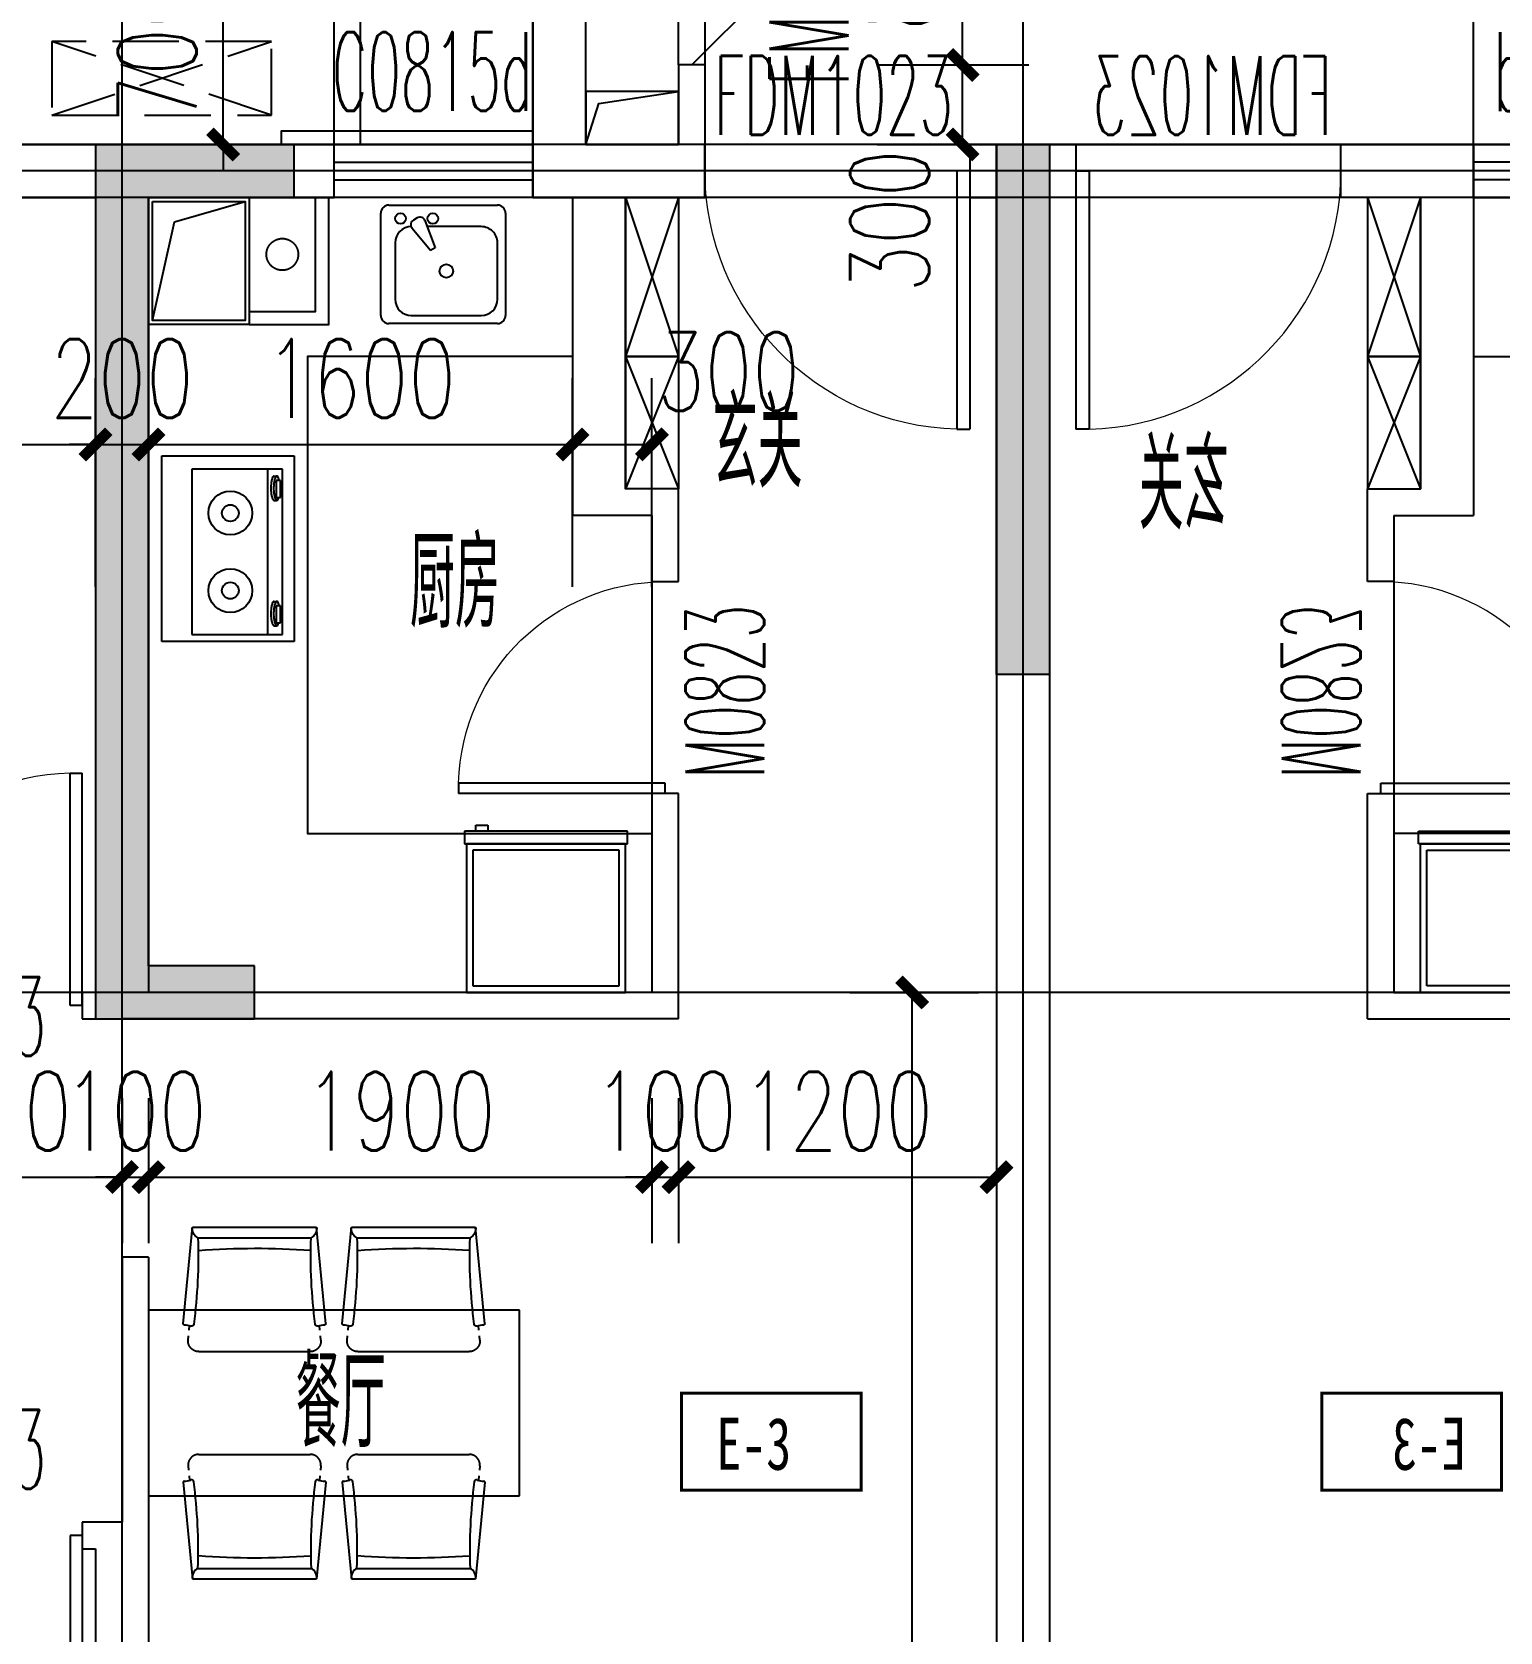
# Model space of a CAD drawing. Extents: x -129588 to 17450, y 1144 to 109436.
# Drawn here: x -27453 to -21914, y 78484 to 84523 of the extents above; entities that cross this region are included whole.
import ezdxf

# ---------------------------------------------------------------- set-up
doc = ezdxf.new("R2010")
doc.units = 0
doc.header["$LTSCALE"] = 1000
doc.header["$MEASUREMENT"] = 0
doc.linetypes.add('DASH', pattern=[0.35, 0.25, -0.1])
doc.linetypes.add('PS', pattern=[3200, 1500, -200, 1500])
for name, color, linetype, plot in [('A-area(算全面积)', 21, 'Continuous', False), ('A-area(算半面积)', 23, 'Continuous', False), ('A-FUR', 8, 'Continuous', False)]:
    doc.layers.add(name, color=color, linetype=linetype, plot=plot)
for name, color, linetype in [('A-Lvtry', 5, 'Continuous'), ('A-洞口', 105, 'Continuous'), ('A-烟气道', 105, 'Continuous'), ('A-空调室外机', 5, 'DASH'), ('A-第三道尺寸线', 105, 'Continuous'), ('A-线脚看线', 9, 'Continuous'), ('DIM_SYMB', 3, 'Continuous'), ('DOOR_FIRE', 4, 'Continuous'), ('DOOR_FIRE_TEXT', 7, 'Continuous'), ('DOTE', 16, 'Continuous'), ('LABEL_PM', 7, 'Continuous'), ('PS', 6, 'PS'), ('PUB_HATCH', 8, 'Continuous'), ('PUB_TEXT', 7, 'Continuous'), ('WALL', 2, 'Continuous'), ('WINDOW', 4, 'Continuous'), ('WINDOW_TEXT', 7, 'Continuous'), ('剪力墙', 6, 'Continuous'), ('商业', 2, 'Continuous'), ('户型标示', 7, 'Continuous'), ('栏杆', 142, 'Continuous')]:
    doc.layers.add(name, color=color, linetype=linetype)
doc.styles.add('_TCH_DIM_T3', font='SIMPLEX.shx', dxfattribs={"width": 0.705882, "bigfont": 'GBCBIG.shx'})
doc.styles.add('_TCH_WINDOW', font='SIMPLEX.shx', dxfattribs={"width": 0.7, "height": 3.5, "bigfont": 'GBCBIG.shx'})
doc.styles.get("Standard").update_dxf_attribs({"font": 'gbenor.shx', "width": 0.7, "bigfont": 'gbcbig.shx'})
doc.styles.add('黑体', font='simhei.ttf', dxfattribs={"width": 0.7})
doc.dimstyles.new('_TCH_ARCH&&100', dxfattribs={"dimtxt": 297.5, "dimasz": 100, "dimexe": 250, "dimexo": 300, "dimgap": 100, "dimtad": 1, "dimdec": 0, "dimzin": 0, "dimdsep": 46, "dimtxsty": '_TCH_DIM_T3', "dimblk": 'ARCHTICK', "dimcen": 0.09, "dimclrt": 7, "dimazin": 2, "dimtfac": 1, "dimtdec": 0, "dimtix": 1, "dimtmove": 2, "dimatfit": 3, "dimfxl": 0, "dimtolj": 1, "dimtzin": 0, "dimarcsym": 0})

# ---------------------------------------------------------------- blocks, each defined once
blk = doc.blocks.new('zhouxianssceng0329')
at = {"layer": 'DOTE'}
for p, q in [((-27113.7, 132089.9), (-27113.7, 156469.4)), ((-23713.7, 132089.9), (-23713.7, 156469.4)), ((-22013.7, 143398.2), (-22013.7, 156469.4)), ((-3313.7, 143398.2), (-44988.6, 143398.2)), ((5501.3, 143298.2), (-44988.6, 143298.2)), ((5501.3, 140298.2), (-44988.6, 140298.2))]:
    blk.add_line(p, q, dxfattribs=at)
blk = doc.blocks.new('jgjlq030328')
at = {"layer": 'PUB_HATCH'}
for points in [[(-272935, 13911.9), (-273335, 13911.9), (-273335, 16811.9), (-272785, 16811.9), (-272785, 17011.9), (-273535, 17011.9), (-273535, 13711.9), (-273335, 13711.9), (-272935, 13711.9)], [(-270135, 17011.9), (-269935, 17011.9), (-269935, 15011.9), (-270135, 15011.9), (-270135, 16811.9)]]:
    blk.add_hatch(color=256, dxfattribs=at).paths.add_polyline_path(points)
at = {"layer": '剪力墙'}
for points in [[(-272935, 13911.9), (-273335, 13911.9), (-273335, 16811.9), (-272785, 16811.9), (-272785, 17011.9), (-273535, 17011.9), (-273535, 13711.9), (-273335, 13711.9), (-272935, 13711.9)], [(-270135, 17011.9), (-269935, 17011.9), (-269935, 15011.9), (-270135, 15011.9), (-270135, 16811.9)]]:
    blk.add_lwpolyline(points, close=True, dxfattribs=at)
blk.add_lwpolyline([(-270135, 16811.9), (-270135, 16811.9)], dxfattribs=at)
blk = doc.blocks.new('BX1')
at = {"layer": 'A-Lvtry'}
for p, q in [((-560, 8), (-607.7, 8)), ((-607.7, 8), (-607.7, -608)), ((-560, -608), (-560, 8)), ((0, 0), (-560, 0)), ((0, -600), (0, 0)), ((-560, 0), (-560, -600)), ((-24, -24), (-536, -24)), ((-536, -24), (-536, -576)), ((-24, -576), (-24, -24)), ((-631.1, -564.3), (-631.1, -520)), ((-631.1, -520), (-607.7, -520)), ((-607.7, -520), (-607.7, -564.3)), ((-607.7, -564.3), (-631.1, -564.3)), ((-560, -600), (0, -600)), ((-536, -576), (-24, -576)), ((-607.7, -608), (-560, -608))]:
    blk.add_line(p, q, dxfattribs=at)
blk = doc.blocks.new('$DorLib2D$00000001')
for p, q in [((0.45, 0.975), (0.5, 0.975)), ((0.45, 0), (0.45, 0.975)), ((0.5, 0), (0.5, 0.975)), ((0.5, 0), (0.45, 0))]:
    blk.add_line(p, q)
at = {"lineweight": 13}
blk.add_arc((0.475, 0), 0.975, 91.46928, 180, dxfattribs=at)
blk = doc.blocks.new('$TCHSYS$WIN2D')
for p, q in [((-0.5, 0.5), (0.5, 0.5)), ((-0.5, 0.5), (-0.5, -0.5)), ((0.5, 0.5), (0.5, -0.5)), ((0.5, 0.1667), (-0.5, 0.1667)), ((0.5, -0.1667), (-0.5, -0.1667)), ((-0.5, -0.5), (0.5, -0.5))]:
    blk.add_line(p, q)
blk = doc.blocks.new('a3+huxing0323')
at = {"layer": 'A-FUR'}
for p, q in [((-23414.3, 149685.5), (-23614.3, 149085.5)), ((-23614.3, 149685.5), (-23414.3, 149085.5)), ((-23614.3, 149085.5), (-23414.3, 148585.5)), ((-23414.3, 149085.5), (-23614.3, 148585.5))]:
    blk.add_line(p, q, dxfattribs=at)
for points in [[(-23414.3, 149085.5), (-23614.3, 149085.5), (-23614.3, 149685.5), (-23414.3, 149685.5)], [(-23414.3, 148585.5), (-23614.3, 148585.5), (-23614.3, 149085.5), (-23414.3, 149085.5)]]:
    blk.add_lwpolyline(points, close=True, dxfattribs=at)
at = {"layer": 'A-Lvtry', "ltscale": 3}
blk.add_lwpolyline([(-23814.3, 149085.5), (-24814.3, 149085.5), (-24814.3, 147285.5), (-23514.3, 147285.5)], dxfattribs=at)
at = {"layer": 'WALL'}
for p, q in [((-23714.3, 149885.5), (-23814.3, 149885.5)), ((-23814.3, 149885.5), (-23814.3, 149685.5)), ((-23314.3, 149885.5), (-23714.3, 149885.5)), ((-23314.3, 149685.5), (-23314.3, 149885.5)), ((-22014.3, 149885.5), (-22314.3, 149885.5)), ((-22314.3, 149885.5), (-22314.3, 149685.5)), ((-22014.3, 149885.5), (-22014.3, 140985.5)), ((-23814.3, 149685.5), (-23814.3, 148485.5)), ((-23614.3, 149685.5), (-23614.3, 148585.5)), ((-23614.3, 149685.5), (-23314.3, 149685.5)), ((-22314.3, 149685.5), (-22214.3, 149685.5)), ((-22214.3, 149685.5), (-22214.3, 141085.5)), ((-23414.3, 148585.5), (-23614.3, 148585.5)), ((-23414.3, 148235.5), (-23414.3, 148585.5)), ((-23514.3, 148485.5), (-23814.3, 148485.5)), ((-23514.3, 148485.5), (-23514.3, 148235.5)), ((-23514.3, 148235.5), (-23414.3, 148235.5)), ((-23414.3, 147435.5), (-23514.3, 147435.5)), ((-23514.3, 147435.5), (-23514.3, 146685.5)), ((-23414.3, 146585.5), (-23414.3, 147435.5)), ((-23514.3, 146685.5), (-25414.3, 146685.5)), ((-23414.3, 146585.5), (-25514.3, 146585.5))]:
    blk.add_line(p, q, dxfattribs=at)
at = {"layer": 'WINDOW'}
for p, q in [((-22314.3, 149885.5), (-23314.3, 149885.5)), ((-23514.3, 148235.5), (-23514.3, 147435.5))]:
    blk.add_line(p, q, dxfattribs=at)
at = {"layer": '户型标示', "color": 2, "const_width": 11.2}
blk.add_lwpolyline([(-23919.6, 145172.6), (-23241.9, 145172.6), (-23241.9, 144806.2), (-23919.6, 144806.2)], close=True, dxfattribs=at)
at = {"layer": 'A-Lvtry', "extrusion": (-1.08889e-08, 3.92285e-11, 1), "rotation": 270}
blk.add_blockref('BX1', (-23614.3, 146685.5), dxfattribs=at)
at = {"layer": 'WINDOW'}
ref = blk.add_blockref('$TCHSYS$WIN2D', (-24264.3, 149785.5), dxfattribs=dict(at, xscale=900, yscale=200, zscale=900, rotation=180))
ref.add_attrib('A', 'C0915d', (-24645.8, 150011.7), dxfattribs={"layer": 'WINDOW_TEXT', "height": 297.5, "style": '_TCH_WINDOW', "width": 0.494118})
ref = blk.add_blockref('$DorLib2D$00000001', (-22814.3, 149785.5), dxfattribs=dict(at, xscale=-1000, yscale=1000, zscale=-1000, rotation=180))
ref.add_attrib('A', 'FDM1023', (-23279.8, 149921.8), dxfattribs={"layer": 'WINDOW_TEXT', "height": 297.5, "style": '_TCH_WINDOW', "width": 0.494118})
ref = blk.add_blockref('$DorLib2D$00000001', (-23464.3, 147835.5), dxfattribs=dict(at, xscale=800, yscale=-800, zscale=800, rotation=270))
ref.add_attrib('A', 'M0823', (-23090.6, 147492.5), dxfattribs={"layer": 'WINDOW_TEXT', "height": 297.5, "rotation": 90, "style": '_TCH_WINDOW', "width": 0.494118})
at = {"layer": 'PUB_TEXT', "width": 0.7}
blk.add_text('玄关', height=337.59, dxfattribs=at).set_placement((-22892.2, 148432.2))
at = {"layer": '户型标示', "color": 2, "style": '黑体', "width": 0.7}
blk.add_text('E-3', height=197.15, dxfattribs=at).set_placement((-23787.4, 144883.5))
blk = doc.blocks.new('ssxianjiao0329')
at = {"layer": 'A-线脚看线'}
blk.add_lwpolyline([(-25563.6, 143498.2), (-25563.6, 143548.2), (-26513.6, 143548.2), (-26513.6, 143498.2)], dxfattribs=at)
blk = doc.blocks.new('$DorLib2D$00000116')
at = {"color": 0}
for p, q in [((-0.5, 0), (-0.1464, 0.3536)), ((0.5, 0), (0.1464, 0.3536))]:
    blk.add_line(p, q, dxfattribs=at)
for centre, start, end in [((-0.5, 0), 0, 45), ((0.5, 0), 135, 180)]:
    blk.add_arc(centre, 0.5, start, end, dxfattribs=at)
blk = doc.blocks.new('3-122')
at = {"layer": 'A-area(算全面积)'}
blk.add_lwpolyline([(-158972, 87498.2), (-158972, 87498.2), (-158972, 87498.2), (-158972, 84098.2), (-156422, 84098.2), (-156422, 84098.2), (-155172, 84098.2), (-155172, 84098.2), (-153572, 84098.2), (-153572, 84298.2), (-152972, 84298.2), (-152972, 80998.2), (-151572, 80998.2), (-151572, 84298.2), (-150972, 84298.2), (-150972, 84098.2), (-149471.9, 84098.2), (-149471.9, 84098.2), (-148222, 84098.2), (-148222, 84098.2), (-147321.9, 84098.2), (-147322, 85698.2), (-143872, 85698.2), (-143872, 87498.2)], close=True, dxfattribs=at)
at = {"layer": 'A-洞口'}
blk.add_lwpolyline([(-146772, 84298.2), (-147122, 84298.2), (-147122, 84098.2), (-146772, 84098.2)], close=True, dxfattribs=at)
blk.add_lwpolyline([(-147122, 84098.2), (-147072.3, 84252.4), (-146772, 84298.2)], dxfattribs=at)
at = {"layer": 'DOOR_FIRE'}
for p, q in [((-146772, 84398.2), (-146772, 85198.2)), ((-146672, 84398.2), (-146672, 85198.2))]:
    blk.add_line(p, q, dxfattribs=at)
at = {"layer": 'WALL'}
for p, q in [((-147322, 83898.2), (-147322, 85698.2)), ((-147122, 84098.2), (-147122, 85498.2)), ((-146672, 84398.2), (-146772, 84398.2)), ((-146772, 84398.2), (-146772, 84098.2)), ((-146672, 83898.2), (-146672, 84398.2)), ((-147122, 84098.2), (-146772, 84098.2)), ((-147322, 83898.2), (-146672, 83898.2))]:
    blk.add_line(p, q, dxfattribs=at)
at = {"layer": 'DOOR_FIRE', "xscale": 800, "yscale": -800, "zscale": 100, "rotation": 90}
blk.add_blockref('$DorLib2D$00000116', (-146722, 84798.2), dxfattribs=at)
at = {"layer": 'DOOR_FIRE_TEXT', "style": '_TCH_WINDOW', "width": 0.494118}
blk.add_text('FM', height=297.5, rotation=90, dxfattribs=at).set_placement((-146130.6, 84320.2))
blk = doc.blocks.new('chair4')
at = {"linetype": 'DASH', "ltscale": 200}
for p, q in [((-426.4, 250.4), (-410.4, 248.9)), ((-470, 210.5), (-470, -210.5)), ((-426.4, -250.4), (-410.4, -248.9))]:
    blk.add_line(p, q, dxfattribs=at)
at = {"ltscale": 20}
for p, q in [((-388.8, 247), (-371.7, 245.5)), ((-364.8, 269), (0, 234.3)), ((-40, 213.8), (-40, -213.8)), ((0, 234.3), (0, -234.3)), ((-364.8, -269), (0, -234.3)), ((-388.8, -247), (-371.7, -245.5))]:
    blk.add_line(p, q, dxfattribs=at)
at = {"linetype": 'DASH', "ltscale": 200, "extrusion": (0, 0, -1)}
for centre, start_param, end_param in [((-430, 210.5), 3.926991, 5.586837), ((-430, -210.5), 2.267145, 3.926991)]:
    blk.add_ellipse(centre, major_axis=(28.3, 28.3), ratio=1, start_param=start_param, end_param=end_param, dxfattribs=at)
at = {"ltscale": 20, "extrusion": (0, 0, -1)}
for centre, major_axis, ratio, start_param, end_param in [((-440.3, 264.1), (50.3, 50.3), 1, 0.774487, 1.131895), ((-365.2, 265), (2.83, 2.83), 1, 3.91608, 5.586837), ((-365.9, 237.3), (5.66, -5.66), 1, 0.914477, 2.702691), ((-124.5, 1886.5), (-1792.2, 85), 0.932857, 4.621064, 4.803714), ((-2032.8, -2.5), (-3, 2384.1), 0.819086, 1.481782, 1.659811), ((-6.5, 197.7), (26.3, 26.3), 1, 4.375488, 5.671939), ((-365.9, -237.3), (5.66, 5.66), 1, 3.580494, 5.368708), ((-440.3, -264.1), (50.3, -50.3), 1, -1.131895, -0.774487), ((-124.5, -1886.5), (1792.2, 85), 0.932857, 4.621064, 4.803714), ((-6.5, -197.7), (26.3, 26.3), 1, 2.182042, 3.478494), ((-365.2, -265), (2.83, -2.83), 1, 0.696349, 2.367105)]:
    blk.add_ellipse(centre, major_axis=major_axis, ratio=ratio, start_param=start_param, end_param=end_param, dxfattribs=at)
blk = doc.blocks.new('canzhuo01')
for p, q in [((38356.8, 175032.9), (36956.8, 175032.9)), ((38356.8, 174332.9), (38356.8, 175032.9)), ((36956.8, 174332.9), (38356.8, 174332.9))]:
    blk.add_line(p, q)
at = {"extrusion": (0, 0, -1), "xscale": -1, "zscale": -1, "rotation": 270}
for p in [(-37356.8, 175346.8), (-37956.8, 175346.8)]:
    blk.add_blockref('chair4', p, dxfattribs=at)
at = {"xscale": -1, "rotation": 90}
for p in [(37356.8, 174018.9), (37956.8, 174018.9)]:
    blk.add_blockref('chair4', p, dxfattribs=at)
blk = doc.blocks.new('zt1')
at = {"layer": 'A-Lvtry', "linetype": 'Continuous'}
for p, q in [((-700, 0), (0, 0)), ((-700, -500), (-700, 0)), ((0, 0), (0, -500)), ((0, -500), (-700, -500))]:
    blk.add_line(p, q, dxfattribs=at)
at = {"layer": 'A-Lvtry'}
for p, q in [((-673.5, -113.1), (-673.5, -455.5)), ((-50.7, -113.1), (-673.5, -113.1)), ((-50.7, -455.5), (-50.7, -113.1)), ((-673.5, -399.8), (-50.7, -399.8)), ((-640.9, -422.1), (-640.8, -433.8)), ((-167.9, -422.1), (-167.8, -433.8)), ((-673.5, -455.5), (-50.7, -455.5)), ((-565.7, -431.5), (-630.4, -431.5)), ((-630.4, -431.5), (-630.4, -448.2)), ((-630.4, -448.2), (-565.7, -448.2)), ((-565.7, -448.2), (-565.7, -431.5)), ((-549.1, -423.2), (-549.1, -433.7)), ((-157.4, -431.5), (-157.4, -448.2)), ((-92.7, -431.5), (-157.4, -431.5)), ((-157.4, -448.2), (-92.7, -448.2)), ((-92.7, -448.2), (-92.7, -431.5)), ((-76.1, -423.2), (-76.1, -433.7))]:
    blk.add_line(p, q, dxfattribs=at)
for points in [[(-549.1, -423.2, 0.259034), (-551, -419.8, 0.076276), (-562.5, -414.9, 0.036515), (-576.1, -412.4, 0.026615), (-594.9, -411.4, 0.026615), (-613.8, -412.4, 0.036515), (-627.3, -414.9, 0.076276), (-638.9, -419.8, 0.259034), (-640.8, -423.2, 0.078462), (-640.6, -424.5, 0.056762)], [(-549.1, -433.7, 0.259034), (-551, -430.3, 0.076276), (-562.5, -425.4, 0.036515), (-576.1, -422.9, 0.026615), (-594.9, -421.9, 0.026615), (-613.8, -422.9, 0.036515), (-627.3, -425.4, 0.076276), (-638.9, -430.3, 0.259034), (-640.8, -433.7, 0.259034), (-638.9, -437.2, 0.056762), (-630.4, -441.2, 0.036515)], [(-76.1, -423.2, 0.259034), (-78, -419.8, 0.076276), (-89.5, -414.9, 0.036515), (-103.1, -412.4, 0.026615), (-121.9, -411.4, 0.026615), (-140.8, -412.4, 0.036515), (-154.3, -414.9, 0.076276), (-165.9, -419.8, 0.259034), (-167.8, -423.2, 0.078462), (-167.6, -424.5, 0.056762)], [(-76.1, -433.7, 0.259034), (-78, -430.3, 0.076276), (-89.5, -425.4, 0.036515), (-103.1, -422.9, 0.026615), (-121.9, -421.9, 0.026615), (-140.8, -422.9, 0.036515), (-154.3, -425.4, 0.076276), (-165.9, -430.3, 0.259034), (-167.8, -433.7, 0.259034), (-165.9, -437.2, 0.056762), (-157.4, -441.2, 0.036515)], [(-565.7, -442.9, 0.008736), (-562.5, -442.1, 0.076276), (-551, -437.2, 0.259034), (-549.1, -433.7, 0.259034)], [(-92.7, -442.9, 0.008736), (-89.5, -442.1, 0.076276), (-78, -437.2, 0.259034), (-76.1, -433.7, 0.259034)]]:
    blk.add_lwpolyline(points, format="xyb", dxfattribs=at)
at = {"layer": 'A-Lvtry', "linetype": 'Continuous'}
for centre, radius in [((-508.4, -258.5), 82.5), ((-215.8, -258.5), 82.5), ((-508.4, -258.5), 31.6), ((-215.8, -258.5), 31.6)]:
    blk.add_circle(centre, radius, dxfattribs=at)
at = {"layer": 'A-Lvtry', "width": 0.8, "flags": 9}
for tag in ['YSIZE', 'XSIZE']:
    blk.add_attdef(tag, (-350, 0), '', height=0.5, dxfattribs=at)
blk = doc.blocks.new('t4')
at = {"layer": 'A-Lvtry'}
for p, q in [((3876514.8, 2551819.5), (3876514.8, 2552229.1)), ((3876545.3, 2552259.6), (3876931.4, 2552259.6)), ((3876819.6, 2552205.6), (3876606.3, 2552205.6)), ((3876961.9, 2552229.1), (3876961.9, 2551819.5)), ((3876545.3, 2552144.6), (3876545.3, 2551880.5)), ((3876790.3, 2552072.2), (3876875.1, 2552142)), ((3876903.3, 2552093.1), (3876800.4, 2552054.6)), ((3876880.6, 2551880.5), (3876880.6, 2552084.6)), ((3876913.8, 2552122.3), (3876905.6, 2552136.5)), ((3876800.4, 2552054.6), (3876790.3, 2552072.2)), ((3876931.4, 2551789), (3876545.3, 2551789)), ((3876606.3, 2551819.5), (3876819.6, 2551819.5))]:
    blk.add_line(p, q, dxfattribs=at)
for centre, major_axis, start_param, end_param in [((3876545.3, 2552229.1), (-21.6, 21.6), -0.785398, 0.785398), ((3876606.3, 2552144.6), (-43.1, 43.1), -0.785398, 0.785398), ((3876819.6, 2552144.6), (43.1, 43.1), 5.497787, 7.068583), ((3876911.1, 2552185.3), (-14.4, 14.4), 4.712389, 10.995574), ((3876931.4, 2552229.1), (-21.6, 21.6), 3.926991, 5.497787), ((3876888, 2552126.3), (14.4, 14.4), 6.021386, 7.757331), ((3876911.1, 2552063.4), (14.4, 14.4), 6.283185283893945, 12.56637059107353), ((3876896.2, 2552112.2), (-14.4, 14.4), 2.714645, 4.45059), ((3876713, 2552012.6), (18, 18), 6.283185283897186, 12.56637059107677), ((3876606.3, 2551880.5), (-43.1, 43.1), 0.785398, 2.356194), ((3876819.6, 2551880.5), (-43.1, 43.1), 2.356194, 3.926991), ((3876545.3, 2551819.5), (21.6, 21.6), 2.356194, 3.926991), ((3876931.4, 2551819.5), (-21.6, 21.6), 2.356194, 3.926991)]:
    blk.add_ellipse(centre, major_axis=major_axis, ratio=1, start_param=start_param, end_param=end_param, dxfattribs=at)
blk = doc.blocks.new('_ArchTick')
at = {"color": 0, "linetype": 'ByBlock', "const_width": 0.4}
blk.add_lwpolyline([(-0.5, -0.5), (0.5, 0.5)], dxfattribs=at)
blk = doc.blocks.new('*D1341')
at = {"layer": 'A-第三道尺寸线', "color": 0, "lineweight": -2, "transparency": 16777216}
for p, q in [((-70533, -37901.8), (-70047.2, -37901.8)), ((-70297.2, -43501.8), (-70297.2, -37901.8)), ((-70533, -43501.8), (-70047.2, -43501.8))]:
    blk.add_line(p, q, dxfattribs=at)
at = {"layer": 'Defpoints', "color": 0, "transparency": 16777216}
for p in [(-70833, -37901.8), (-70297.2, -37901.8), (-70833, -43501.8)]:
    blk.add_point(p, dxfattribs=at)
at = {"layer": 'A-第三道尺寸线', "color": 0, "lineweight": -2, "transparency": 16777216, "xscale": 100, "yscale": 100, "zscale": 100}
for p, rotation in [((-70297.2, -37901.8), 90), ((-70297.2, -43501.8), 270)]:
    blk.add_blockref('_ArchTick', p, dxfattribs=dict(at, rotation=rotation))
at = {"layer": 'A-第三道尺寸线', "color": 7, "transparency": 16777216, "insert": (-70546, -40701.8), "char_height": 297.5, "attachment_point": 5, "rotation": 90, "style": '_TCH_DIM_T3'}
blk.add_mtext('\\A1;5600', dxfattribs=at)
blk = doc.blocks.new('*D1342')
at = {"layer": 'A-第三道尺寸线', "color": 0, "lineweight": -2, "transparency": 16777216}
for p, q in [((-75779, -36371.8), (-75779, -35584)), ((-73379, -36371.8), (-73379, -35584)), ((-75779, -35834), (-73379, -35834))]:
    blk.add_line(p, q, dxfattribs=at)
at = {"layer": 'Defpoints', "color": 0, "transparency": 16777216}
for p in [(-73379, -35834), (-75779, -36671.8), (-73379, -36671.8)]:
    blk.add_point(p, dxfattribs=at)
at = {"layer": 'A-第三道尺寸线', "color": 0, "lineweight": -2, "transparency": 16777216, "xscale": 100, "yscale": 100, "zscale": 100, "rotation": 180}
blk.add_blockref('_ArchTick', (-75779, -35834), dxfattribs=at)
at = {"layer": 'A-第三道尺寸线', "color": 0, "lineweight": -2, "transparency": 16777216, "xscale": 100, "yscale": 100, "zscale": 100}
blk.add_blockref('_ArchTick', (-73379, -35834), dxfattribs=at)
at = {"layer": 'A-第三道尺寸线', "color": 7, "transparency": 16777216, "insert": (-74579, -35585.2), "char_height": 297.5, "attachment_point": 5, "style": '_TCH_DIM_T3'}
blk.add_mtext('\\A1;2400', dxfattribs=at)
blk = doc.blocks.new('*D1343')
at = {"layer": 'A-第三道尺寸线', "color": 0, "lineweight": -2, "transparency": 16777216}
for p, q in [((-73379, -36371.8), (-73379, -35584)), ((-73179, -36371.8), (-73179, -35584)), ((-73379, -35834), (-73479, -35834)), ((-73379, -35834), (-73179, -35834)), ((-73179, -35834), (-73079, -35834))]:
    blk.add_line(p, q, dxfattribs=at)
at = {"layer": 'Defpoints', "color": 0, "transparency": 16777216}
for p in [(-73179, -35834), (-73379, -36671.8), (-73179, -36671.8)]:
    blk.add_point(p, dxfattribs=at)
at = {"layer": 'A-第三道尺寸线', "color": 0, "lineweight": -2, "transparency": 16777216, "xscale": 100, "yscale": 100, "zscale": 100}
blk.add_blockref('_ArchTick', (-73379, -35834), dxfattribs=at)
at = {"layer": 'A-第三道尺寸线', "color": 0, "lineweight": -2, "transparency": 16777216, "xscale": 100, "yscale": 100, "zscale": 100, "rotation": 180}
blk.add_blockref('_ArchTick', (-73179, -35834), dxfattribs=at)
at = {"layer": 'A-第三道尺寸线', "color": 7, "transparency": 16777216, "insert": (-73279, -35585.2), "char_height": 297.5, "attachment_point": 5, "style": '_TCH_DIM_T3'}
blk.add_mtext('\\A1;200', dxfattribs=at)
blk = doc.blocks.new('*D1344')
at = {"layer": 'A-第三道尺寸线', "color": 0, "lineweight": -2, "transparency": 16777216}
for p, q in [((-73179, -36371.8), (-73179, -35584)), ((-71579, -36371.8), (-71579, -35584)), ((-73179, -35834), (-71579, -35834))]:
    blk.add_line(p, q, dxfattribs=at)
at = {"layer": 'Defpoints', "color": 0, "transparency": 16777216}
for p in [(-71579, -35834), (-73179, -36671.8), (-71579, -36671.8)]:
    blk.add_point(p, dxfattribs=at)
at = {"layer": 'A-第三道尺寸线', "color": 0, "lineweight": -2, "transparency": 16777216, "xscale": 100, "yscale": 100, "zscale": 100, "rotation": 180}
blk.add_blockref('_ArchTick', (-73179, -35834), dxfattribs=at)
at = {"layer": 'A-第三道尺寸线', "color": 0, "lineweight": -2, "transparency": 16777216, "xscale": 100, "yscale": 100, "zscale": 100}
blk.add_blockref('_ArchTick', (-71579, -35834), dxfattribs=at)
at = {"layer": 'A-第三道尺寸线', "color": 7, "transparency": 16777216, "insert": (-72379, -35585.2), "char_height": 297.5, "attachment_point": 5, "style": '_TCH_DIM_T3'}
blk.add_mtext('\\A1;1600', dxfattribs=at)
blk = doc.blocks.new('*D1345')
at = {"layer": 'A-第三道尺寸线', "color": 0, "lineweight": -2, "transparency": 16777216}
for p, q in [((-71579, -36371.8), (-71579, -35584)), ((-71279, -36371.8), (-71279, -35584)), ((-71579, -35834), (-71279, -35834))]:
    blk.add_line(p, q, dxfattribs=at)
at = {"layer": 'Defpoints', "color": 0, "transparency": 16777216}
for p in [(-71279, -35834), (-71579, -36671.8), (-71279, -36671.8)]:
    blk.add_point(p, dxfattribs=at)
at = {"layer": 'A-第三道尺寸线', "color": 0, "lineweight": -2, "transparency": 16777216, "xscale": 100, "yscale": 100, "zscale": 100, "rotation": 180}
blk.add_blockref('_ArchTick', (-71579, -35834), dxfattribs=at)
at = {"layer": 'A-第三道尺寸线', "color": 0, "lineweight": -2, "transparency": 16777216, "xscale": 100, "yscale": 100, "zscale": 100}
blk.add_blockref('_ArchTick', (-71279, -35834), dxfattribs=at)
at = {"layer": 'A-第三道尺寸线', "color": 7, "transparency": 16777216, "insert": (-70990, -35559), "char_height": 297.5, "attachment_point": 5, "style": '_TCH_DIM_T3'}
blk.add_mtext('\\A1;300', dxfattribs=at)
blk = doc.blocks.new('*D1347')
at = {"layer": 'A-第三道尺寸线', "color": 0, "lineweight": -2, "transparency": 16777216}
for p, q in [((-74379, -38301.8), (-74379, -38849)), ((-73279, -38301.8), (-73279, -38849)), ((-74379, -38599), (-73279, -38599))]:
    blk.add_line(p, q, dxfattribs=at)
at = {"layer": 'Defpoints', "color": 0, "transparency": 16777216}
for p in [(-74379, -38001.8), (-73279, -38001.8), (-73279, -38599)]:
    blk.add_point(p, dxfattribs=at)
at = {"layer": 'A-第三道尺寸线', "color": 0, "lineweight": -2, "transparency": 16777216, "xscale": 100, "yscale": 100, "zscale": 100, "rotation": 180}
blk.add_blockref('_ArchTick', (-74379, -38599), dxfattribs=at)
at = {"layer": 'A-第三道尺寸线', "color": 0, "lineweight": -2, "transparency": 16777216, "xscale": 100, "yscale": 100, "zscale": 100}
blk.add_blockref('_ArchTick', (-73279, -38599), dxfattribs=at)
at = {"layer": 'A-第三道尺寸线', "color": 7, "transparency": 16777216, "insert": (-73829, -38350.2), "char_height": 297.5, "attachment_point": 5, "style": '_TCH_DIM_T3'}
blk.add_mtext('\\A1;1100', dxfattribs=at)
blk = doc.blocks.new('*D1348')
at = {"layer": 'A-第三道尺寸线', "color": 0, "lineweight": -2, "transparency": 16777216}
for p, q in [((-73279, -38301.8), (-73279, -38849)), ((-73179, -38301.8), (-73179, -38849)), ((-73279, -38599), (-73379, -38599)), ((-73279, -38599), (-73179, -38599)), ((-73179, -38599), (-73079, -38599))]:
    blk.add_line(p, q, dxfattribs=at)
at = {"layer": 'Defpoints', "color": 0, "transparency": 16777216}
for p in [(-73279, -38001.8), (-73179, -38001.8), (-73179, -38599)]:
    blk.add_point(p, dxfattribs=at)
at = {"layer": 'A-第三道尺寸线', "color": 0, "lineweight": -2, "transparency": 16777216, "xscale": 100, "yscale": 100, "zscale": 100}
blk.add_blockref('_ArchTick', (-73279, -38599), dxfattribs=at)
at = {"layer": 'A-第三道尺寸线', "color": 0, "lineweight": -2, "transparency": 16777216, "xscale": 100, "yscale": 100, "zscale": 100, "rotation": 180}
blk.add_blockref('_ArchTick', (-73179, -38599), dxfattribs=at)
at = {"layer": 'A-第三道尺寸线', "color": 7, "transparency": 16777216, "insert": (-73229, -38350.2), "char_height": 297.5, "attachment_point": 5, "style": '_TCH_DIM_T3'}
blk.add_mtext('\\A1;100', dxfattribs=at)
blk = doc.blocks.new('*D1349')
at = {"layer": 'A-第三道尺寸线', "color": 0, "lineweight": -2, "transparency": 16777216}
for p, q in [((-73179, -38301.8), (-73179, -38849)), ((-71279, -38301.8), (-71279, -38849)), ((-73179, -38599), (-71279, -38599))]:
    blk.add_line(p, q, dxfattribs=at)
at = {"layer": 'Defpoints', "color": 0, "transparency": 16777216}
for p in [(-73179, -38001.8), (-71279, -38001.8), (-71279, -38599)]:
    blk.add_point(p, dxfattribs=at)
at = {"layer": 'A-第三道尺寸线', "color": 0, "lineweight": -2, "transparency": 16777216, "xscale": 100, "yscale": 100, "zscale": 100, "rotation": 180}
blk.add_blockref('_ArchTick', (-73179, -38599), dxfattribs=at)
at = {"layer": 'A-第三道尺寸线', "color": 0, "lineweight": -2, "transparency": 16777216, "xscale": 100, "yscale": 100, "zscale": 100}
blk.add_blockref('_ArchTick', (-71279, -38599), dxfattribs=at)
at = {"layer": 'A-第三道尺寸线', "color": 7, "transparency": 16777216, "insert": (-72229, -38350.3), "char_height": 297.5, "attachment_point": 5, "style": '_TCH_DIM_T3'}
blk.add_mtext('\\A1;1900', dxfattribs=at)
blk = doc.blocks.new('*D1350')
at = {"layer": 'A-第三道尺寸线', "color": 0, "lineweight": -2, "transparency": 16777216}
for p, q in [((-71279, -38301.8), (-71279, -38849)), ((-71179, -38301.8), (-71179, -38849)), ((-71279, -38599), (-71379, -38599)), ((-71279, -38599), (-71179, -38599)), ((-71179, -38599), (-71079, -38599))]:
    blk.add_line(p, q, dxfattribs=at)
at = {"layer": 'Defpoints', "color": 0, "transparency": 16777216}
for p in [(-71279, -38001.8), (-71179, -38001.8), (-71179, -38599)]:
    blk.add_point(p, dxfattribs=at)
at = {"layer": 'A-第三道尺寸线', "color": 0, "lineweight": -2, "transparency": 16777216, "xscale": 100, "yscale": 100, "zscale": 100}
blk.add_blockref('_ArchTick', (-71279, -38599), dxfattribs=at)
at = {"layer": 'A-第三道尺寸线', "color": 0, "lineweight": -2, "transparency": 16777216, "xscale": 100, "yscale": 100, "zscale": 100, "rotation": 180}
blk.add_blockref('_ArchTick', (-71179, -38599), dxfattribs=at)
at = {"layer": 'A-第三道尺寸线', "color": 7, "transparency": 16777216, "insert": (-71229, -38350.3), "char_height": 297.5, "attachment_point": 5, "style": '_TCH_DIM_T3'}
blk.add_mtext('\\A1;100', dxfattribs=at)
blk = doc.blocks.new('*D1351')
at = {"layer": 'A-第三道尺寸线', "color": 0, "lineweight": -2, "transparency": 16777216}
for p, q in [((-71179, -38301.8), (-71179, -38849)), ((-69979, -38301.8), (-69979, -38849)), ((-71179, -38599), (-69979, -38599))]:
    blk.add_line(p, q, dxfattribs=at)
at = {"layer": 'Defpoints', "color": 0, "transparency": 16777216}
for p in [(-71179, -38001.8), (-69979, -38001.8), (-69979, -38599)]:
    blk.add_point(p, dxfattribs=at)
at = {"layer": 'A-第三道尺寸线', "color": 0, "lineweight": -2, "transparency": 16777216, "xscale": 100, "yscale": 100, "zscale": 100, "rotation": 180}
blk.add_blockref('_ArchTick', (-71179, -38599), dxfattribs=at)
at = {"layer": 'A-第三道尺寸线', "color": 0, "lineweight": -2, "transparency": 16777216, "xscale": 100, "yscale": 100, "zscale": 100}
blk.add_blockref('_ArchTick', (-69979, -38599), dxfattribs=at)
at = {"layer": 'A-第三道尺寸线', "color": 7, "transparency": 16777216, "insert": (-70579, -38350.3), "char_height": 297.5, "attachment_point": 5, "style": '_TCH_DIM_T3'}
blk.add_mtext('\\A1;1200', dxfattribs=at)
blk = doc.blocks.new('ktswaj')
at = {"linetype": 'DASH'}
blk.add_lwpolyline([(15990.1, 179082.6), (15990.1, 178253.3), (16268.4, 178253.3), (16268.4, 179082.6)], close=True, dxfattribs=at)
for points in [[(15990.1, 179082.6), (16268.4, 178253.3)], [(15990.1, 178253.3), (16268.4, 179082.6)]]:
    blk.add_lwpolyline(points, dxfattribs=at)
blk = doc.blocks.new('1300600')
at = {"layer": '栏杆'}
for points in [[(-26213.7, 59632.2), (-26213.7, 60332.2), (-27713.7, 60332.2), (-27713.7, 59632.2)], [(-26313.7, 59632.2), (-26313.7, 60232.2), (-27613.7, 60232.2), (-27613.7, 59632.2)]]:
    blk.add_lwpolyline(points, dxfattribs=at)
at = {"layer": 'A-空调室外机', "rotation": 90}
blk.add_blockref('ktswaj', (151704.2, 43752.9), dxfattribs=at)
blk = doc.blocks.new('*D421')
at = {"layer": 'A-第三道尺寸线', "color": 0, "lineweight": -2, "transparency": 16777216}
for p, q in [((-26732.4, 84798.2), (-26732.4, 84898.2)), ((-27148.2, 84798.2), (-26482.4, 84798.2)), ((-26732.4, 84098.2), (-26732.4, 84798.2)), ((-27148.2, 84098.2), (-26482.4, 84098.2)), ((-26732.4, 84098.2), (-26732.4, 83998.2))]:
    blk.add_line(p, q, dxfattribs=at)
at = {"layer": 'Defpoints', "color": 0, "transparency": 16777216}
for p in [(-27448.2, 84798.2), (-26732.4, 84798.2), (-27448.2, 84098.2)]:
    blk.add_point(p, dxfattribs=at)
at = {"layer": 'A-第三道尺寸线', "color": 0, "lineweight": -2, "transparency": 16777216, "xscale": 100, "yscale": 100, "zscale": 100}
for p, rotation in [((-26732.4, 84798.2), 270), ((-26732.4, 84098.2), 90)]:
    blk.add_blockref('_ArchTick', p, dxfattribs=dict(at, rotation=rotation))
at = {"layer": 'A-第三道尺寸线', "color": 7, "transparency": 16777216, "insert": (-26981.2, 84448.2), "char_height": 297.5, "attachment_point": 5, "rotation": 90, "style": '_TCH_DIM_T3'}
blk.add_mtext('\\A1;700', dxfattribs=at)
blk = doc.blocks.new('*D864')
at = {"layer": 'A-第三道尺寸线', "color": 0, "lineweight": -2, "transparency": 16777216}
for p, q in [((-24263.5, 84398.2), (-23691.6, 84398.2)), ((-23941.6, 84098.2), (-23941.6, 84398.2)), ((-24263.5, 84098.2), (-23691.6, 84098.2))]:
    blk.add_line(p, q, dxfattribs=at)
at = {"layer": 'Defpoints', "color": 0, "transparency": 16777216}
for p in [(-24563.5, 84398.2), (-23941.6, 84398.2), (-24563.5, 84098.2)]:
    blk.add_point(p, dxfattribs=at)
at = {"layer": 'A-第三道尺寸线', "color": 0, "lineweight": -2, "transparency": 16777216, "xscale": 100, "yscale": 100, "zscale": 100}
for p, rotation in [((-23941.6, 84398.2), 90), ((-23941.6, 84098.2), 270)]:
    blk.add_blockref('_ArchTick', p, dxfattribs=dict(at, rotation=rotation))
at = {"layer": 'A-第三道尺寸线', "color": 7, "transparency": 16777216, "insert": (-24216.6, 83809.2), "char_height": 297.5, "attachment_point": 5, "rotation": 90, "style": '_TCH_DIM_T3'}
blk.add_mtext('\\A1;300', dxfattribs=at)
blk = doc.blocks.new('*D865')
at = {"layer": 'A-第三道尺寸线', "color": 0, "lineweight": -2, "transparency": 16777216}
for p, q in [((-24263.5, 85198.2), (-23691.6, 85198.2)), ((-23941.6, 84398.2), (-23941.6, 85198.2)), ((-24263.5, 84398.2), (-23691.6, 84398.2))]:
    blk.add_line(p, q, dxfattribs=at)
at = {"layer": 'Defpoints', "color": 0, "transparency": 16777216}
for p in [(-24563.5, 85198.2), (-23941.6, 85198.2), (-24563.5, 84398.2)]:
    blk.add_point(p, dxfattribs=at)
at = {"layer": 'A-第三道尺寸线', "color": 0, "lineweight": -2, "transparency": 16777216, "xscale": 100, "yscale": 100, "zscale": 100}
for p, rotation in [((-23941.6, 85198.2), 90), ((-23941.6, 84398.2), 270)]:
    blk.add_blockref('_ArchTick', p, dxfattribs=dict(at, rotation=rotation))
at = {"layer": 'A-第三道尺寸线', "color": 7, "transparency": 16777216, "insert": (-24190.4, 84798.2), "char_height": 297.5, "attachment_point": 5, "rotation": 90, "style": '_TCH_DIM_T3'}
blk.add_mtext('\\A1;800', dxfattribs=at)
blk = doc.blocks.new('750CHUFANGNCHUANG')
at = {"layer": 'A-FUR'}
for p, q in [((-71379, -34901.8), (-71179, -35501.8)), ((-71179, -34901.8), (-71379, -35501.8)), ((-71179, -35501.8), (-71379, -36001.8)), ((-71379, -35501.8), (-71179, -36001.8))]:
    blk.add_line(p, q, dxfattribs=at)
for points in [[(-71179, -35501.8), (-71379, -35501.8), (-71379, -34901.8), (-71179, -34901.8)], [(-71179, -36001.8), (-71379, -36001.8), (-71379, -35501.8), (-71179, -35501.8)]]:
    blk.add_lwpolyline(points, close=True, dxfattribs=at)
at = {"layer": 'A-Lvtry', "ltscale": 3}
blk.add_lwpolyline([(-71578.9, -35501.8), (-72578.9, -35501.8), (-72578.9, -37301.8), (-71278.9, -37301.8)], dxfattribs=at)
at = {"layer": 'A-烟气道'}
for points in [[(-73179, -34901.8), (-72799, -34901.8), (-72799, -35381.8), (-73179, -35381.8)], [(-73164, -34916.8), (-72814, -34916.8), (-72814, -35366.8), (-73164, -35366.8)]]:
    blk.add_lwpolyline(points, close=True, dxfattribs=at)
blk.add_lwpolyline([(-73164, -35366.8), (-73081.1, -34993.9), (-72814, -34916.8)], dxfattribs=at)
at = {"layer": 'PS', "ltscale": 0.5}
blk.add_circle((-72674, -35116.8), 60, dxfattribs=at)
at = {"layer": 'WALL'}
for p, q in [((-73279, -34701.8), (-73779, -34701.8)), ((-72479, -34701.8), (-73279, -34701.8)), ((-72479, -34901.8), (-72479, -34701.8)), ((-71479, -34701.8), (-71729, -34701.8)), ((-71729, -34701.8), (-71729, -34901.8)), ((-71079, -34701.8), (-71479, -34701.8)), ((-71079, -34901.8), (-71079, -34701.8)), ((-69779, -34701.8), (-70079, -34701.8)), ((-70079, -34701.8), (-70079, -34901.8)), ((-69779, -34701.8), (-69779, -43601.8)), ((-73779, -34901.8), (-73379, -34901.8)), ((-73379, -34901.8), (-73379, -37901.8)), ((-73179, -34901.8), (-73179, -37901.8)), ((-73179, -34901.8), (-72479, -34901.8)), ((-71729, -34901.8), (-71579, -34901.8)), ((-71579, -34901.8), (-71579, -36101.8)), ((-71379, -34901.8), (-71379, -36001.8)), ((-71379, -34901.8), (-71079, -34901.8)), ((-70079, -34901.8), (-69979, -34901.8)), ((-69979, -34901.8), (-69979, -43501.8)), ((-71179, -36001.8), (-71379, -36001.8)), ((-71179, -36351.8), (-71179, -36001.8)), ((-71279, -36101.8), (-71579, -36101.8)), ((-71279, -36101.8), (-71279, -36351.8)), ((-71279, -36351.8), (-71179, -36351.8)), ((-71179, -37151.8), (-71279, -37151.8)), ((-71279, -37151.8), (-71279, -37901.8)), ((-71179, -38001.8), (-71179, -37151.8)), ((-73379, -37901.8), (-73429, -37901.8)), ((-73429, -37901.8), (-73429, -38001.8)), ((-71279, -37901.8), (-73179, -37901.8)), ((-73429, -38001.8), (-73279, -38001.8)), ((-71179, -38001.8), (-73279, -38001.8)), ((-73279, -38901.8), (-73279, -39901.8)), ((-73179, -38901.8), (-73279, -38901.8)), ((-73179, -38901.8), (-73179, -39901.8)), ((-73279, -39901.8), (-73429, -39901.8)), ((-73429, -39901.8), (-73429, -40001.8)), ((-73179, -39901.8), (-73179, -43501.8)), ((-73429, -40001.8), (-73379, -40001.8)), ((-73379, -40001.8), (-73379, -43501.8))]:
    blk.add_line(p, q, dxfattribs=at)
for points in [[(-72799, -35381.8), (-72499, -35381.8), (-72499, -34901.8)], [(-72799, -35331.8), (-72549, -35331.8), (-72549, -34901.8)]]:
    blk.add_lwpolyline(points, dxfattribs=at)
at = {"layer": 'WINDOW'}
for p, q in [((-70079, -34701.8), (-71079, -34701.8)), ((-71279, -36351.8), (-71279, -37151.8))]:
    blk.add_line(p, q, dxfattribs=at)
at = {"layer": '户型标示', "color": 2, "const_width": 11.2}
blk.add_lwpolyline([(-71167.7, -39414.7), (-70490.1, -39414.7), (-70490.1, -39781.1), (-71167.7, -39781.1)], close=True, dxfattribs=at)
at = {"layer": 'A-FUR'}
blk.add_blockref('canzhuo01', (-110135.8, -214134.6), dxfattribs=at)
at = {"layer": 'A-Lvtry', "extrusion": (-1.08889e-08, 3.92285e-11, 1)}
for name, p, rotation in [('zt1', (-73128.7, -35877.2), 90.00000133402129), ('BX1', (-71378.9, -37901.8), 270)]:
    blk.add_blockref(name, p, dxfattribs=dict(at, rotation=rotation))
at = {"layer": 'WINDOW'}
ref = blk.add_blockref('$TCHSYS$WIN2D', (-72104, -34801.8), dxfattribs=dict(at, xscale=750, yscale=200, zscale=750, rotation=180))
ref.add_attrib('A', 'C0815d', (-72485.5, -34575.5), dxfattribs={"layer": 'WINDOW_TEXT', "height": 297.5, "style": '_TCH_WINDOW', "width": 0.494118})
ref = blk.add_blockref('$DorLib2D$00000001', (-70579, -34801.8), dxfattribs=dict(at, xscale=-1000, yscale=1000, zscale=-1000, rotation=180))
ref.add_attrib('A', 'FDM1023', (-71044.5, -34665.4), dxfattribs={"layer": 'WINDOW_TEXT', "height": 297.5, "style": '_TCH_WINDOW', "width": 0.494118})
ref = blk.add_blockref('$DorLib2D$00000001', (-71229, -36751.8), dxfattribs=dict(at, xscale=800, yscale=-800, zscale=800, rotation=270))
ref.add_attrib('A', 'M0823', (-70855.2, -37094.8), dxfattribs={"layer": 'WINDOW_TEXT', "height": 297.5, "rotation": 90, "style": '_TCH_WINDOW', "width": 0.494118})
ref = blk.add_blockref('$DorLib2D$00000001', (-73879, -37951.8), dxfattribs=dict(at, xscale=-900, yscale=-900, zscale=-900, rotation=180))
ref.add_attrib('A', 'M0923', (-74222, -38141.8), dxfattribs={"layer": 'WINDOW_TEXT', "height": 297.5, "style": '_TCH_WINDOW', "width": 0.494118})
ref = blk.add_blockref('$DorLib2D$00000001', (-73879, -39951.8), dxfattribs=dict(at, xscale=-900, yscale=900, zscale=-900, rotation=180))
ref.add_attrib('A', 'M0923', (-74222, -39775.5), dxfattribs={"layer": 'WINDOW_TEXT', "height": 297.5, "style": '_TCH_WINDOW', "width": 0.494118})
at = {"layer": '商业', "rotation": 90}
blk.add_blockref('t4', (2479957.3, -3911892.6), dxfattribs=at)
at = {"layer": 'PUB_TEXT', "width": 0.7}
for s, p in [('玄关', (-71050.8, -35997.6)), ('厨房', (-72192.7, -36525.8)), ('餐厅', (-72623.7, -39619.2))]:
    blk.add_text(s, height=337.59, dxfattribs=at).set_placement(p)
at = {"layer": '户型标示', "color": 2, "style": '黑体', "width": 0.7}
blk.add_text('E-3', height=197.15, dxfattribs=at).set_placement((-71035.6, -39703.7))
at = {"layer": 'A-第三道尺寸线'}
dim = blk.add_linear_dim(base=(-71279, -35834), p1=(-71579, -36671.8), p2=(-71279, -36671.8), angle=0, dimstyle='_TCH_ARCH&&100', dxfattribs=at)
dim.commit()
dim.dimension.update_dxf_attribs({"geometry": '*D1345', "text_midpoint": (-70990, -35559), "dimtype": 161})
for p1, p2, distance, picture, middle in [((-75779, -36671.8), (-73379, -36671.8), 837.8, '*D1342', (-74579, -35585.2)), ((-73379, -36671.8), (-73179, -36671.8), 837.8, '*D1343', (-73279, -35585.2)), ((-73179, -36671.8), (-71579, -36671.8), 837.8, '*D1344', (-72379, -35585.2)), ((-70833, -43501.8), (-70833, -37901.8), -535.7, '*D1341', (-70546, -40701.8)), ((-74379, -38001.8), (-73279, -38001.8), -597.2, '*D1347', (-73829, -38350.2)), ((-73279, -38001.8), (-73179, -38001.8), -597.2, '*D1348', (-73229, -38350.2)), ((-73179, -38001.8), (-71279, -38001.8), -597.2, '*D1349', (-72229, -38350.3)), ((-71279, -38001.8), (-71179, -38001.8), -597.2, '*D1350', (-71229, -38350.3)), ((-71179, -38001.8), (-69979, -38001.8), -597.2, '*D1351', (-70579, -38350.3))]:
    dim = blk.add_aligned_dim(p1=p1, p2=p2, distance=distance, dimstyle='_TCH_ARCH&&100', dxfattribs=at)
    dim.commit()
    dim.dimension.update_dxf_attribs({"geometry": picture, "text_midpoint": middle})

msp = doc.modelspace()

# ---------------------------------------------------------------- block references
msp.add_blockref('zhouxianssceng0329', (0, -59400))
at = {"layer": '剪力墙'}
msp.add_blockref('jgjlq030328', (246321.3, 67086.3), dxfattribs=at)

# ---------------------------------------------------------------- next in the draw order: block references
at = {"xscale": -1}
msp.add_blockref('a3+huxing0323', (-45828.1, -65787.3), dxfattribs=at)

# ---------------------------------------------------------------- next in the draw order: linework, layer by layer
at = {"layer": 'A-area(算全面积)'}
msp.add_lwpolyline([(-10013.7, 84098.2), (-15613.7, 84098.2), (-15613.7, 84298.2), (-16213.7, 84298.2), (-16213.7, 80998.2), (-17613.7, 80998.2), (-17613.7, 84098.2), (-24913.7, 84098.2), (-24913.7, 85698.2), (-25563.7, 85698.2), (-25563.6, 84098.2), (-29213.7, 84098.2), (-29213.7, 84298.2), (-29813.7, 84298.2), (-29813.7, 80998.2), (-31213.7, 80998.2)], dxfattribs=at)
at = {"layer": 'A-area(算半面积)'}
msp.add_lwpolyline([(-5513.7, 87898.2), (-17613.7, 87898.2), (-17613.7, 87998.2), (-20113.7, 87998.2), (-20113.7, 84098.2), (-24913.7, 84098.2), (-24913.7, 85698.2), (-22113.7, 85698.2), (-22113.7, 87598.2), (-22513.7, 87598.2), (-22513.7, 87798.2), (-32413.7, 87798.2)], dxfattribs=at)

# ---------------------------------------------------------------- next in the draw order: block references
msp.add_blockref('ssxianjiao0329', (0, -59400))
at = {"layer": 'LABEL_PM'}
msp.add_blockref('3-122', (121758.3, 0), dxfattribs=at)

# ---------------------------------------------------------------- next in the draw order: block references
msp.add_blockref('750CHUFANGNCHUANG', (46165.2, 118800))

# ---------------------------------------------------------------- next in the draw order: linework, layer by layer
at = {"layer": 'DIM_SYMB'}
msp.add_lwpolyline([(-22228.2, 84382.7, 0, 0, 0), (-22228.2, 84877.7, 80, 0, 0), (-22228.2, 85177.7, 0, 0, 0)], format="xyseb", dxfattribs=at)

# ---------------------------------------------------------------- next in the draw order: block references
msp.add_blockref('1300600', (0, 24466))

# ---------------------------------------------------------------- next in the draw order: dimensions: what is measured, and where the dimension line sits
at = {"layer": 'A-第三道尺寸线'}
for p1, p2, distance, picture, middle in [((-24563.5, 84398.2), (-24563.5, 85198.2), -621.9, '*D865', (-24190.4, 84798.2)), ((-27448.2, 84098.2), (-27448.2, 84798.2), -715.8, '*D421', (-26981.2, 84448.2))]:
    dim = msp.add_aligned_dim(p1=p1, p2=p2, distance=distance, dimstyle='_TCH_ARCH&&100', dxfattribs=at)
    dim.commit()
    dim.dimension.update_dxf_attribs({"geometry": picture, "text_midpoint": middle})
dim = msp.add_linear_dim(base=(-23941.6, 84398.2), p1=(-24563.5, 84098.2), p2=(-24563.5, 84398.2), angle=90, dimstyle='_TCH_ARCH&&100', dxfattribs=at)
dim.commit()
dim.dimension.update_dxf_attribs({"geometry": '*D864', "text_midpoint": (-24216.6, 83809.2), "dimtype": 129})

doc.saveas('drawing.dxf')
